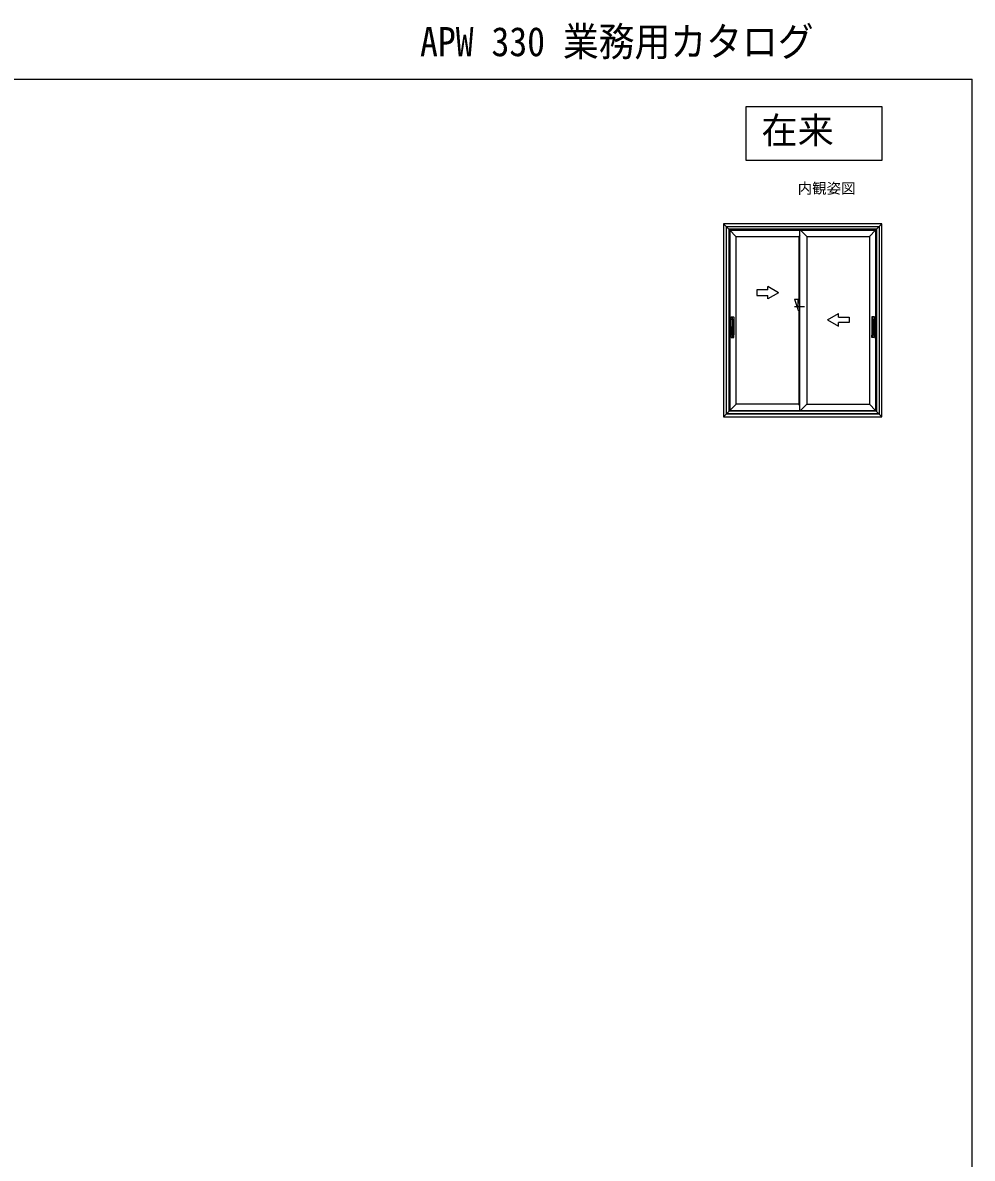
# Model space of a CAD drawing. Units: millimetres, scale not verified. Extents: x -525 to 525, y -783 to 779.
# Drawn here: x 0 to 525, y 151 to 778 of the extents above; entities that cross this region are included whole.
import ezdxf
from ezdxf.enums import TextEntityAlignment as Align

# ---------------------------------------------------------------- set-up
doc = ezdxf.new("R2010")
doc.units = ezdxf.units.MM
doc.header["$LTSCALE"] = 4
for name, color, linetype in [('0-1_USER1', 3, 'Continuous'), ('0-2_YKK_11', 7, 'Continuous'), ('0-6_YKK_A1', 4, 'Continuous'), ('0-8_YKK_ZWAK', 7, 'Continuous')]:
    doc.layers.add(name, color=color, linetype=linetype)
doc.styles.add('ＭＳ ゴシック', font='')
doc.styles.get('ＭＳ ゴシック').set_extended_font_data('MS Gothic')

msp = doc.modelspace()

# ---------------------------------------------------------------- linework, layer by layer
at = {"layer": '0-1_USER1'}
msp.add_lwpolyline([(400, 732.2), (475, 732.2), (475, 702.2), (400, 702.2)], close=True, dxfattribs=at)
at = {"layer": '0-2_YKK_11'}
for p, q in [((429.685, 661.02), (429.015, 660.35)), ((429.685, 566.93), (429.015, 567.6))]:
    msp.add_line(p, q, dxfattribs=at)
at = {"layer": '0-6_YKK_A1'}
for p, q in [((475, 667.2), (387.5, 667.2)), ((390.95, 663.75), (387.5, 667.2)), ((473.5, 665.7), (389, 665.7)), ((389, 665.7), (389, 562.2)), ((473.5, 665.7), (473.5, 562.2)), ((475, 560.7), (475, 667.2)), ((472.125, 664.325), (390.375, 664.325)), ((390.375, 664.325), (390.375, 563.575)), ((390.5, 664.2), (472, 664.2)), ((390.5, 563.7), (390.5, 664.2)), ((394.35, 660.35), (390.95, 663.75)), ((390.95, 663.75), (471.55, 663.75)), ((390.95, 663.75), (390.95, 564.15)), ((394.35, 660.35), (429.015, 660.35)), ((394.35, 660.35), (394.35, 567.6)), ((429.015, 660.35), (429.015, 623.65)), ((429.685, 564.15), (429.685, 663.75)), ((433.485, 660.35), (430.085, 663.75)), ((433.485, 660.35), (468.15, 660.35)), ((433.485, 660.35), (433.485, 567.6)), ((468.15, 660.35), (468.15, 567.6)), ((471.55, 663.75), (471.55, 564.15)), ((472, 563.7), (472, 664.2)), ((472.125, 664.325), (472.125, 563.575)), ((411.925, 630.75), (411.925, 632.714)), ((417.925, 629.25), (411.925, 632.714)), ((417.925, 629.25), (411.925, 625.786)), ((411.925, 625.786), (411.925, 627.75)), ((426.685, 625.65), (428.685, 619.65)), ((426.685, 625.65), (428.685, 625.65)), ((426.685, 621.65), (432.185, 621.65)), ((428.685, 619.65), (428.685, 625.65)), ((428.685, 623.65), (429.685, 623.65)), ((391.506, 614.44), (391.608, 615.806)), ((391.747, 615.9), (392.484, 615.9)), ((392.522, 615.9), (392.975, 615.9)), ((428.685, 619.65), (429.685, 619.65)), ((429.015, 619.65), (429.015, 567.6)), ((444.978, 614.25), (450.978, 617.714)), ((450.978, 615.75), (450.978, 617.714)), ((469.978, 615.9), (469.525, 615.9)), ((470.753, 615.9), (470.016, 615.9)), ((470.994, 614.44), (470.892, 615.806)), ((391.385, 610.15), (393.225, 610.15)), ((391.525, 614.413), (391.635, 614.413)), ((391.525, 610.619), (391.525, 614.413)), ((391.525, 610.619), (391.573, 610.605)), ((391.525, 609.681), (391.525, 605.888)), ((391.592, 614.415), (391.531, 614.415)), ((391.535, 610.58), (391.535, 609.72)), ((391.541, 610.425), (391.541, 609.875)), ((391.547, 610.386), (391.547, 610.413)), ((391.547, 610.385), (391.547, 610.386)), ((391.547, 609.915), (391.547, 610.385)), ((391.547, 609.914), (391.547, 609.915)), ((391.547, 609.887), (391.547, 609.914)), ((391.563, 610.399), (391.559, 610.399)), ((391.559, 609.901), (391.563, 609.901)), ((391.56, 610.605), (391.573, 610.605)), ((391.56, 609.695), (391.573, 609.695)), ((391.577, 610.399), (391.564, 610.399)), ((391.564, 609.901), (391.577, 609.901)), ((391.573, 610.605), (391.573, 610.431)), ((391.573, 610.431), (391.577, 610.42)), ((391.573, 609.869), (391.577, 609.88)), ((391.577, 609.88), (391.577, 610.42)), ((392.408, 614.415), (391.592, 614.415)), ((391.635, 614.415), (391.634, 614.4)), ((391.635, 614.398), (391.634, 614.4)), ((391.635, 614.398), (391.651, 614.395)), ((392.059, 614.412), (391.658, 614.409)), ((391.658, 614.409), (391.688, 614.411)), ((392.218, 614.413), (392.209, 614.413)), ((392.232, 614.413), (392.232, 605.887)), ((392.232, 614.318), (392.234, 614.318)), ((392.964, 614.413), (392.233, 614.413)), ((392.234, 614.308), (392.234, 614.353)), ((392.372, 614.385), (392.5, 614.393)), ((392.38, 614.385), (392.38, 614.405)), ((392.4, 606.038), (392.4, 614.263)), ((392.5, 614.363), (392.637, 614.363)), ((392.5, 614.315), (392.5, 605.985)), ((392.5, 614.315), (392.5, 614.315)), ((393.05, 614.415), (392.502, 614.415)), ((392.58, 614.405), (392.58, 614.393)), ((392.637, 614.363), (392.977, 614.357)), ((392.797, 614.382), (392.773, 614.389)), ((392.785, 614.413), (392.785, 614.386)), ((392.785, 614.385), (392.785, 614.413)), ((392.963, 614.415), (392.964, 614.413)), ((392.964, 614.413), (392.965, 614.413)), ((392.965, 614.413), (392.965, 614.415)), ((392.965, 614.413), (393.075, 614.413)), ((392.965, 614.357), (392.965, 614.413)), ((393.075, 614.413), (393.075, 614.257)), ((393.075, 614.257), (393.075, 606.043)), ((444.978, 614.25), (450.978, 610.786)), ((450.978, 610.786), (450.978, 612.75)), ((456.978, 612.75), (450.978, 612.75)), ((471.115, 610.15), (469.275, 610.15)), ((469.425, 614.413), (469.425, 614.257)), ((469.535, 614.413), (469.425, 614.413)), ((469.425, 614.257), (469.425, 606.043)), ((469.45, 614.415), (469.998, 614.415)), ((469.863, 614.363), (469.523, 614.357)), ((469.535, 614.413), (469.535, 614.415)), ((469.536, 614.413), (469.535, 614.413)), ((469.535, 614.357), (469.535, 614.413)), ((469.537, 614.415), (469.536, 614.413)), ((469.536, 614.413), (470.267, 614.413)), ((469.703, 614.382), (469.727, 614.389)), ((469.715, 614.413), (469.715, 614.386)), ((469.715, 614.385), (469.715, 614.413)), ((470, 614.363), (469.863, 614.363)), ((469.92, 614.405), (469.92, 614.393)), ((470.128, 614.385), (470, 614.393)), ((470, 614.315), (470, 605.985)), ((470, 614.315), (470, 614.315)), ((470.092, 614.415), (470.908, 614.415)), ((470.1, 606.038), (470.1, 614.263)), ((470.12, 614.385), (470.12, 614.405)), ((470.266, 614.308), (470.266, 614.353)), ((470.268, 614.318), (470.266, 614.318)), ((470.268, 614.413), (470.268, 605.887)), ((470.282, 614.413), (470.291, 614.413)), ((470.441, 614.412), (470.842, 614.409)), ((470.842, 614.409), (470.812, 614.411)), ((470.865, 614.398), (470.849, 614.395)), ((470.865, 614.415), (470.866, 614.4)), ((470.975, 614.413), (470.865, 614.413)), ((470.865, 614.398), (470.866, 614.4)), ((470.908, 614.415), (470.969, 614.415)), ((470.927, 610.431), (470.923, 610.42)), ((470.923, 609.88), (470.923, 610.42)), ((470.923, 610.399), (470.936, 610.399)), ((470.936, 609.901), (470.923, 609.901)), ((470.927, 609.869), (470.923, 609.88)), ((470.975, 610.619), (470.927, 610.605)), ((470.927, 610.605), (470.927, 610.431)), ((470.94, 610.605), (470.927, 610.605)), ((470.94, 609.695), (470.927, 609.695)), ((470.937, 610.399), (470.941, 610.399)), ((470.941, 609.901), (470.937, 609.901)), ((470.953, 610.386), (470.953, 610.413)), ((470.953, 610.385), (470.953, 610.386)), ((470.953, 609.915), (470.953, 610.385)), ((470.953, 609.914), (470.953, 609.915)), ((470.953, 609.887), (470.953, 609.914)), ((470.959, 610.425), (470.959, 609.875)), ((470.965, 610.58), (470.965, 609.72)), ((470.975, 610.619), (470.975, 614.413)), ((470.975, 609.681), (470.975, 605.888)), ((391.506, 605.86), (391.608, 604.494)), ((391.525, 605.888), (391.635, 605.888)), ((391.592, 605.885), (391.531, 605.885)), ((392.409, 605.885), (391.592, 605.885)), ((391.635, 605.902), (391.634, 605.9)), ((391.635, 605.885), (391.634, 605.9)), ((391.635, 605.902), (391.651, 605.905)), ((391.652, 605.905), (391.651, 605.905)), ((392.059, 605.888), (391.658, 605.891)), ((391.658, 605.891), (391.688, 605.889)), ((391.748, 604.4), (392.484, 604.4)), ((392.218, 605.887), (392.209, 605.887)), ((392.232, 605.983), (392.234, 605.983)), ((392.965, 605.888), (392.233, 605.888)), ((392.234, 605.992), (392.234, 605.947)), ((392.372, 605.915), (392.5, 605.908)), ((392.38, 605.915), (392.38, 605.895)), ((392.5, 605.985), (392.5, 605.985)), ((392.5, 605.938), (392.637, 605.938)), ((392.5, 605.908), (392.637, 605.908)), ((393.05, 605.885), (392.502, 605.885)), ((392.522, 604.4), (392.975, 604.4)), ((392.58, 605.895), (392.58, 605.908)), ((392.637, 605.938), (392.977, 605.943)), ((392.637, 605.908), (392.766, 605.91)), ((392.773, 605.911), (392.797, 605.918)), ((392.785, 605.915), (392.785, 605.888)), ((392.785, 605.888), (392.785, 605.914)), ((392.963, 605.885), (392.964, 605.888)), ((392.965, 605.943), (392.965, 605.888)), ((392.965, 605.888), (393.075, 605.888)), ((392.965, 605.888), (392.965, 605.885)), ((393.075, 606.043), (393.075, 605.888)), ((469.425, 606.043), (469.425, 605.888)), ((469.535, 605.888), (469.425, 605.888)), ((469.45, 605.885), (469.998, 605.885)), ((469.863, 605.938), (469.523, 605.943)), ((469.978, 604.4), (469.525, 604.4)), ((469.535, 605.943), (469.535, 605.888)), ((469.535, 605.888), (470.267, 605.888)), ((469.535, 605.888), (469.535, 605.885)), ((469.537, 605.885), (469.536, 605.888)), ((469.727, 605.911), (469.703, 605.918)), ((469.715, 605.915), (469.715, 605.888)), ((469.715, 605.888), (469.715, 605.914)), ((469.863, 605.908), (469.734, 605.91)), ((470, 605.938), (469.863, 605.938)), ((470, 605.908), (469.863, 605.908)), ((469.92, 605.895), (469.92, 605.908)), ((470, 605.985), (470, 605.985)), ((470.128, 605.915), (470, 605.908)), ((470.752, 604.4), (470.016, 604.4)), ((470.091, 605.885), (470.908, 605.885)), ((470.12, 605.915), (470.12, 605.895)), ((470.266, 605.992), (470.266, 605.947)), ((470.268, 605.983), (470.266, 605.983)), ((470.282, 605.887), (470.291, 605.887)), ((470.441, 605.888), (470.842, 605.891)), ((470.842, 605.891), (470.812, 605.889)), ((470.848, 605.905), (470.849, 605.905)), ((470.865, 605.902), (470.849, 605.905)), ((470.865, 605.902), (470.866, 605.9)), ((470.865, 605.885), (470.866, 605.9)), ((470.975, 605.888), (470.865, 605.888)), ((470.994, 605.86), (470.892, 604.494)), ((470.908, 605.885), (470.969, 605.885)), ((429.015, 567.6), (394.35, 567.6)), ((433.485, 567.6), (430.035, 564.15)), ((433.485, 567.6), (468.15, 567.6)), ((473.5, 562.2), (389, 562.2)), ((389.2, 562.4), (473.3, 562.4)), ((390.825, 564.025), (471.675, 564.025)), ((390.95, 564.15), (471.55, 564.15))]:
    msp.add_line(p, q, dxfattribs=at)
for points in [[(387.5, 667.2), (387.5, 560.7), (475, 560.7)], [(468.15, 660.35), (471.55, 663.75), (475, 667.2)], [(411.925, 630.75), (405.925, 630.75), (405.925, 627.75), (411.925, 627.75)], [(391.708, 615.9), (391.718, 615.9), (391.747, 615.9)], [(392.439, 614.415), (392.448, 614.786), (392.455, 615.158), (392.46, 615.529), (392.464, 615.9)], [(392.484, 615.9), (392.495, 615.9), (392.508, 615.9), (392.522, 615.9)], [(393.075, 615.8), (393.081, 615.46), (393.084, 615.12), (393.086, 614.78), (393.086, 614.44)], [(450.978, 615.75), (456.978, 615.75), (456.978, 612.75)], [(469.425, 615.8), (469.419, 615.46), (469.416, 615.12), (469.414, 614.78), (469.414, 614.44)], [(470.016, 615.9), (470.005, 615.9), (469.992, 615.9), (469.978, 615.9)], [(470.061, 614.415), (470.052, 614.786), (470.045, 615.158), (470.04, 615.529), (470.036, 615.9)], [(470.792, 615.9), (470.782, 615.9), (470.753, 615.9)], [(391.525, 609.681), (391.573, 609.695), (391.573, 609.869)], [(391.559, 610.399), (391.555, 610.397), (391.551, 610.395), (391.549, 610.393)], [(391.549, 609.907), (391.551, 609.905), (391.555, 609.903), (391.559, 609.901)], [(391.564, 610.399), (391.563, 610.399), (391.563, 610.399)], [(391.563, 609.901), (391.563, 609.901), (391.564, 609.901)], [(391.658, 614.37), (391.658, 614.378), (391.657, 614.385), (391.655, 614.39), (391.654, 614.394), (391.652, 614.395), (391.651, 614.395)], [(391.658, 614.37), (391.658, 614.38), (391.658, 614.39), (391.658, 614.4), (391.658, 614.409)], [(392.258, 614.378), (392.29, 614.38), (392.327, 614.382), (392.372, 614.385)], [(392.605, 614.413), (392.605, 614.405), (392.355, 614.405), (392.355, 614.413)], [(392.502, 614.415), (392.482, 614.415), (392.461, 614.415), (392.442, 614.415), (392.425, 614.415), (392.408, 614.415)], [(392.5, 614.363), (392.499, 614.36), (392.499, 614.354), (392.499, 614.343), (392.5, 614.33), (392.5, 614.315)], [(392.5, 614.393), (392.637, 614.393), (392.766, 614.39)], [(392.5, 614.392), (392.5, 614.392), (392.5, 614.367)], [(392.846, 614.359), (392.833, 614.368), (392.817, 614.375), (392.797, 614.382)], [(393.061, 614.415), (393.055, 614.415), (393.046, 614.415), (393.04, 614.415), (393.033, 614.415), (393.025, 614.415), (393.015, 614.415), (393.004, 614.415), (392.992, 614.415), (392.979, 614.415)], [(469.439, 614.415), (469.445, 614.415), (469.454, 614.415), (469.46, 614.415), (469.467, 614.415), (469.475, 614.415), (469.485, 614.415), (469.496, 614.415), (469.508, 614.415), (469.521, 614.415)], [(469.654, 614.359), (469.667, 614.368), (469.683, 614.375), (469.703, 614.382)], [(470, 614.393), (469.863, 614.393), (469.734, 614.39)], [(469.895, 614.413), (469.895, 614.405), (470.145, 614.405), (470.145, 614.413)], [(469.998, 614.415), (470.018, 614.415), (470.039, 614.415), (470.058, 614.415), (470.075, 614.415), (470.092, 614.415)], [(470, 614.392), (470, 614.392), (470, 614.367)], [(470, 614.363), (470.001, 614.36), (470.001, 614.354), (470.001, 614.343), (470, 614.33), (470, 614.315)], [(470.242, 614.378), (470.21, 614.38), (470.173, 614.382), (470.128, 614.385)], [(470.842, 614.37), (470.842, 614.38), (470.842, 614.39), (470.842, 614.4), (470.842, 614.409)], [(470.842, 614.37), (470.842, 614.378), (470.843, 614.385), (470.845, 614.39), (470.846, 614.394), (470.848, 614.395), (470.849, 614.395)], [(470.975, 609.681), (470.927, 609.695), (470.927, 609.869)], [(470.936, 610.399), (470.937, 610.399), (470.937, 610.399)], [(470.937, 609.901), (470.937, 609.901), (470.936, 609.901)], [(470.941, 610.399), (470.945, 610.397), (470.949, 610.395), (470.951, 610.393)], [(470.951, 609.907), (470.949, 609.905), (470.945, 609.903), (470.941, 609.901)], [(391.658, 605.93), (391.658, 605.922), (391.657, 605.915), (391.655, 605.91), (391.654, 605.906), (391.652, 605.905)], [(391.658, 605.93), (391.658, 605.92), (391.658, 605.91), (391.658, 605.9), (391.658, 605.891)], [(391.708, 604.4), (391.718, 604.4), (391.748, 604.4)], [(392.258, 605.922), (392.29, 605.92), (392.327, 605.918), (392.372, 605.915)], [(392.605, 605.888), (392.605, 605.895), (392.355, 605.895), (392.355, 605.888)], [(392.502, 605.885), (392.482, 605.885), (392.461, 605.885), (392.442, 605.885), (392.425, 605.885), (392.409, 605.885)], [(392.439, 605.885), (392.448, 605.514), (392.455, 605.142), (392.46, 604.771), (392.464, 604.4)], [(392.484, 604.4), (392.495, 604.4), (392.508, 604.4), (392.522, 604.4)], [(392.5, 605.938), (392.499, 605.94), (392.499, 605.946), (392.499, 605.957), (392.5, 605.97), (392.5, 605.985)], [(392.5, 605.908), (392.5, 605.908), (392.5, 605.933)], [(392.797, 605.918), (392.817, 605.925), (392.833, 605.932), (392.846, 605.941)], [(393.061, 605.885), (393.055, 605.885), (393.046, 605.885), (393.041, 605.885), (393.034, 605.885), (393.025, 605.885), (393.015, 605.885), (393.004, 605.885), (392.992, 605.885), (392.979, 605.885)], [(393.075, 604.5), (393.081, 604.84), (393.084, 605.18), (393.086, 605.52), (393.086, 605.86)], [(469.425, 604.5), (469.419, 604.84), (469.416, 605.18), (469.414, 605.52), (469.414, 605.86)], [(469.439, 605.885), (469.445, 605.885), (469.454, 605.885), (469.459, 605.885), (469.466, 605.885), (469.475, 605.885), (469.485, 605.885), (469.496, 605.885), (469.508, 605.885), (469.521, 605.885)], [(469.703, 605.918), (469.683, 605.925), (469.667, 605.932), (469.654, 605.941)], [(469.895, 605.888), (469.895, 605.895), (470.145, 605.895), (470.145, 605.888)], [(470.016, 604.4), (470.005, 604.4), (469.992, 604.4), (469.978, 604.4)], [(469.998, 605.885), (470.018, 605.885), (470.039, 605.885), (470.058, 605.885), (470.075, 605.885), (470.091, 605.885)], [(470, 605.938), (470.001, 605.94), (470.001, 605.946), (470.001, 605.957), (470, 605.97), (470, 605.985)], [(470, 605.908), (470, 605.908), (470, 605.933)], [(470.061, 605.885), (470.052, 605.514), (470.045, 605.142), (470.04, 604.771), (470.036, 604.4)], [(470.242, 605.922), (470.21, 605.92), (470.173, 605.918), (470.128, 605.915)], [(470.792, 604.4), (470.782, 604.4), (470.752, 604.4)], [(470.842, 605.93), (470.842, 605.922), (470.843, 605.915), (470.845, 605.91), (470.846, 605.906), (470.848, 605.905)], [(470.842, 605.93), (470.842, 605.92), (470.842, 605.91), (470.842, 605.9), (470.842, 605.891)], [(394.4, 567.6), (390.95, 564.15), (387.5, 560.7)], [(475, 560.7), (471.55, 564.15), (468.1, 567.6)]]:
    msp.add_lwpolyline(points, dxfattribs=at)
for centre, radius, start, end in [((391.708, 615.8), 0.1, 90, 176.5), ((392.975, 615.8), 0.1, 0, 90), ((469.525, 615.8), 0.1, 90, 180), ((470.792, 615.8), 0.1, 3.5, 90), ((391.531, 614.44), 0.025, 180, 270), ((391.56, 610.58), 0.025, 90, 180), ((391.56, 609.72), 0.025, 180, 270), ((392.259, 614.353), 0.025, 93.4998, 180), ((392.5, 614.263), 0.1, 90, 180), ((392.766, 614.365), 0.025, 73.12061, 89), ((392.975, 614.257), 0.1, 0, 88.99997), ((393.061, 614.44), 0.025, 270, 0), ((469.439, 614.44), 0.025, 180, 270), ((469.525, 614.257), 0.1, 91.00003, 180), ((469.734, 614.365), 0.025, 91, 106.87939), ((470, 614.263), 0.1, 0, 90), ((470.241, 614.353), 0.025, 0, 86.5002), ((470.94, 610.58), 0.025, 0, 90), ((470.94, 609.72), 0.025, 270, 0), ((470.969, 614.44), 0.025, 270, 0), ((391.531, 605.86), 0.025, 90, 180), ((391.708, 604.5), 0.1, 183.5, 270), ((392.259, 605.947), 0.025, 180, 266.5002), ((392.5, 606.038), 0.1, 180, 270), ((392.766, 605.935), 0.025, 271, 286.87939), ((392.975, 604.5), 0.1, 270, 0), ((392.975, 606.043), 0.1, 271.00003, 0), ((393.061, 605.86), 0.025, 0, 90), ((469.439, 605.86), 0.025, 90, 180), ((469.525, 606.043), 0.1, 180, 268.99997), ((469.525, 604.5), 0.1, 180, 270), ((469.734, 605.935), 0.025, 253.12061, 269), ((470, 606.038), 0.1, 270, 0), ((470.241, 605.947), 0.025, 273.4998, 360), ((470.792, 604.5), 0.1, 270, 356.5), ((470.969, 605.86), 0.025, 0, 90)]:
    msp.add_arc(centre, radius, start, end, dxfattribs=at)
for centre, major_axis, ratio, start_param, end_param in [((391.716, 610.425), (-0.078, 0.157), 0.999842, 0.4866055, 1.107103), ((391.716, 609.875), (0.078, 0.157), 0.999842, 2.0344896, 2.6549872), ((391.722, 610.413), (-0.078, 0.157), 0.999842, 0.546621, 1.107103), ((391.562, 610.386), (0.015, 0.0012), 0.897989, 2.4813261, 3.0534814), ((391.562, 609.914), (0.015, -0.0012), 0.897989, 3.2297039, 3.8018592), ((391.722, 609.887), (0.078, 0.157), 0.999842, 2.0344896, 2.5949716), ((391.607, 610.4), (0.045, 0), 0.052408, 3.4446532, 3.9916935), ((391.607, 609.9), (0.045, 0), 0.052408, 2.2914918, 2.8385321), ((394.576, 614.391), (-3.1, 0), 0.017937, 5.8345431, 5.9110329), ((392.209, 614.406), (-0.4, 0), 0.017937, 4.712389, 5.0963614), ((392.218, 614.413), (-0.015, 0), 0.017937, 3.1415927, 4.712389), ((392.501, 614.368), (-0.0008, 0.025), 0.003022, 0, 0.197028), ((392.492, 614.613), (-0.008, 0.25), 0.003022, 3.1415927, 3.3386206), ((396.587, 614.613), (-4.087, -0.245), 0.011952, 6.2824684, 6.2827436), ((469.999, 614.368), (0.0008, 0.025), 0.003022, 6.0861573, 6.2831853), ((470.008, 614.613), (0.008, 0.25), 0.003022, 2.9445647, 3.1415927), ((465.913, 614.613), (4.087, -0.245), 0.011952, 0.0004417, 0.0007169), ((470.282, 614.413), (0.015, 0), 0.017937, 1.5707963, 3.1415927), ((470.291, 614.406), (0.4, 0), 0.017937, 1.1868239, 1.5707963), ((467.924, 614.391), (3.1, 0), 0.017937, 0.3721524, 0.4486422), ((470.893, 610.4), (-0.045, 0), 0.052408, 2.2914918, 2.8385321), ((470.893, 609.9), (-0.045, 0), 0.052408, 3.4446532, 3.9916935), ((470.784, 610.425), (0.078, 0.157), 0.999842, 5.1760823, 5.7965798), ((470.778, 610.413), (0.078, 0.157), 0.999842, 5.1760823, 5.7365643), ((470.778, 609.887), (-0.078, 0.157), 0.999842, 3.6882137, 4.2486957), ((470.784, 609.875), (-0.078, 0.157), 0.999842, 3.6281981, 4.2486957), ((470.938, 610.386), (-0.015, 0.0012), 0.897989, 3.2297039, 3.8018592), ((470.938, 609.914), (-0.015, -0.0012), 0.897989, 2.4813261, 3.0534814), ((394.576, 605.909), (-3.1, 0), 0.017937, 0.3721524, 0.4486422), ((392.209, 605.894), (-0.4, 0), 0.017937, 1.1868239, 1.5707963), ((392.218, 605.887), (-0.015, 0), 0.017937, 1.5707963, 3.1415927), ((392.492, 605.688), (-0.008, -0.25), 0.003022, 2.9445647, 3.1415927), ((396.587, 605.688), (-4.087, 0.245), 0.011952, 0.0005322, 0.0007169), ((392.501, 605.933), (-0.0008, -0.025), 0.003022, 6.0861573, 6.2831853), ((470.008, 605.688), (0.008, -0.25), 0.003022, 3.1415927, 3.3386206), ((465.913, 605.688), (4.087, 0.245), 0.011952, 6.2824684, 6.2826531), ((469.999, 605.933), (0.0008, -0.025), 0.003022, 6.2831853, 6.4802133), ((470.282, 605.887), (0.015, 0), 0.017937, 3.1415927, 4.712389), ((470.291, 605.894), (0.4, 0), 0.017937, 4.712389, 5.0963614), ((467.924, 605.909), (3.1, 0), 0.017937, 5.8345431, 5.9110329)]:
    msp.add_ellipse(centre, major_axis=major_axis, ratio=ratio, start_param=start_param, end_param=end_param, dxfattribs=at)
at = {"layer": '0-8_YKK_ZWAK'}
msp.add_line((-525, 747.2), (525, 747.2), dxfattribs=at)
msp.add_lwpolyline([(-525, -782.8), (525, -782.8), (525, 747.2)], dxfattribs=at)

# ---------------------------------------------------------------- texts
at = {"layer": '0-1_USER1', "style": 'ＭＳ ゴシック', "width": 0.9}
msp.add_text('APW 330 業務用カタログ', height=16.13, dxfattribs=at).set_placement((219.662, 755.075), align=Align.BOTTOM_LEFT)
at = {"layer": '0-1_USER1', "style": 'ＭＳ ゴシック'}
for s, height, p in [('在来', 14.66, (408.418, 707.2)), ('内観姿図', 5.865, (428.455, 682.2))]:
    msp.add_text(s, height=height, dxfattribs=at).set_placement(p, align=Align.BOTTOM_LEFT)

doc.saveas('drawing.dxf')
